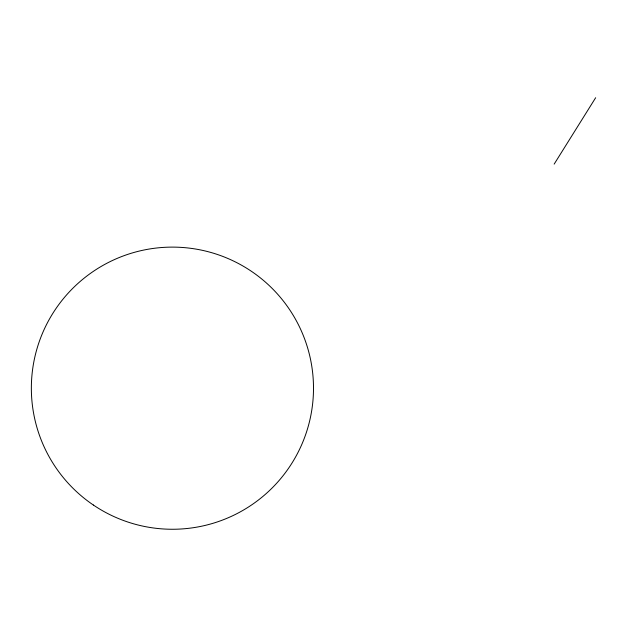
<?xml version="1.0" encoding="UTF-8"?>
<svg xmlns="http://www.w3.org/2000/svg" width="627" height="627" viewBox="0 0 627 627"><rect width="100%" height="100%" fill="white"/><g stroke="black" fill="none" stroke-linecap="round" stroke-linejoin="round"><path stroke-width="0.94" d="M554.158 164.125L595.65 97.741M93.352 505.017A141.075 141.075 0 0 0 313.139 398.255A141.075 141.075 0 0 0 110.783 261.294A141.075 141.075 0 0 0 93.352 505.017"/></g></svg>
